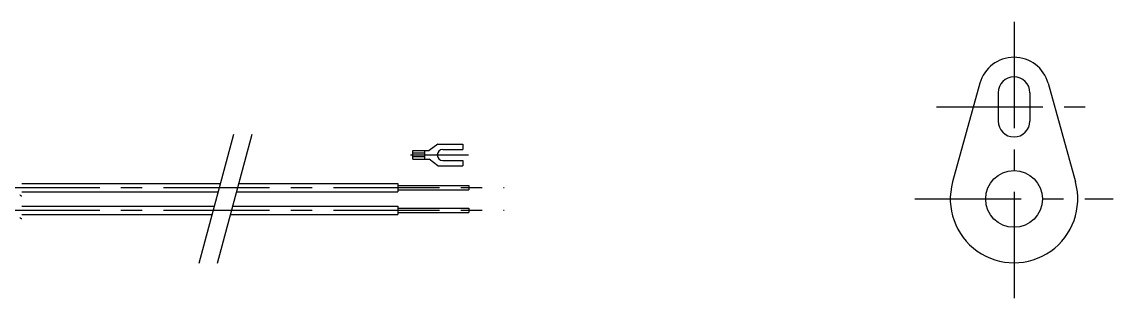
# Model space of a CAD drawing. Extents: x 54 to 435, y 204 to 284.
# Drawn here: x 281.2 to 435.3, y 244.5 to 283.5 of the extents above; entities that cross this region are included whole.
import ezdxf

# ---------------------------------------------------------------- set-up
doc = ezdxf.new("R2010")
doc.units = 0
doc.header["$LTSCALE"] = 12
doc.linetypes.add('CENTER', pattern=[2, 1.25, -0.25, 0.25, -0.25])
doc.linetypes.add('PHANTOM', pattern=[15, 7.5, -1.5, 1.5, -1.5, 1.5, -1.5])
doc.layers.get('0').update_dxf_attribs({"linetype": 'CONTINUOUS'})
doc.layers.add('CENTER', color=1, linetype='CENTER')

msp = doc.modelspace()

# ---------------------------------------------------------------- linework, layer by layer
at = {"color": 7, "linetype": 'CONTINUOUS'}
for p, q in [((416.51, 274.88), (412.66, 260.94)), ((426.15, 274.88), (430.01, 260.94)), ((419.08, 273.54), (419.08, 269.54)), ((423.58, 273.54), (423.58, 269.54)), ((336.44, 265.36), (338.72, 265.36)), ((336.44, 264.14), (336.44, 265.36)), ((338.09, 265.36), (338.09, 264.14)), ((339.98, 266.29), (338.72, 265.36)), ((339.98, 266.29), (343.51, 266.29)), ((340.67, 265.53), (343.51, 265.53)), ((343.51, 266.29), (343.51, 265.53)), ((338.09, 265.01), (336.44, 265.01)), ((338.09, 264.49), (336.44, 264.49)), ((336.44, 264.14), (338.72, 264.14)), ((339.98, 263.21), (338.72, 264.14)), ((340.67, 263.97), (343.51, 263.97)), ((343.51, 263.97), (343.51, 263.21)), ((339.98, 263.21), (343.51, 263.21)), ((281.22, 260.74), (309.25, 260.74)), ((311.84, 260.74), (334.34, 260.74)), ((334.34, 260.74), (334.34, 259.54)), ((281.22, 259.54), (308.93, 259.54)), ((311.52, 259.54), (334.34, 259.54)), ((334.34, 260.44), (344.34, 260.44)), ((334.34, 259.84), (344.34, 259.84)), ((344.34, 260.44), (344.34, 259.84)), ((281.22, 257.54), (308.39, 257.54)), ((310.98, 257.54), (334.34, 257.54)), ((334.34, 257.54), (334.34, 256.34)), ((281.22, 256.34), (308.07, 256.34)), ((310.66, 256.34), (334.34, 256.34)), ((334.34, 257.24), (344.34, 257.24)), ((334.34, 256.64), (344.34, 256.64)), ((344.34, 257.24), (344.34, 256.64))]:
    msp.add_line(p, q, dxfattribs=at)
at = {"color": 3, "linetype": 'PHANTOM'}
for p, q in [((311.1, 267.64), (306.22, 249.44)), ((313.69, 267.64), (308.81, 249.44))]:
    msp.add_line(p, q, dxfattribs=at)
at = {"color": 7, "linetype": 'CONTINUOUS'}
msp.add_circle((421.33, 258.54), 4, dxfattribs=at)
for centre, radius, start, end in [((421.33, 273.54), 5, 15.466, 164.534), ((421.33, 273.54), 2.25, 0, 180), ((421.33, 269.54), 2.25, 180, 0), ((340.67, 264.75), 0.78, 90, 270), ((421.33, 258.54), 9, 164.534, 15.466), ((281.15, 259.17), 0.195, 172.4054, 290.4106), ((281.15, 255.97), 0.195, 172.4054, 290.4106), ((281.15, 255.97), 0.195, 172.4054, 290.4106)]:
    msp.add_arc(centre, radius, start, end, dxfattribs=at)
at = {"layer": 'CENTER', "color": 1, "linetype": 'CENTER'}
for p, q in [((421.33, 283.54), (421.33, 244.54)), ((410.4, 271.54), (432.26, 271.54)), ((336.12, 264.75), (344.31, 264.75)), ((407.33, 258.54), (435.33, 258.54))]:
    msp.add_line(p, q, dxfattribs=at)
at = {"layer": 'CENTER', "color": 1}
for p, q in [((181.22, 260.14), (349.34, 260.14)), ((181.22, 256.94), (349.34, 256.94))]:
    msp.add_line(p, q, dxfattribs=at)

doc.saveas('drawing.dxf')
